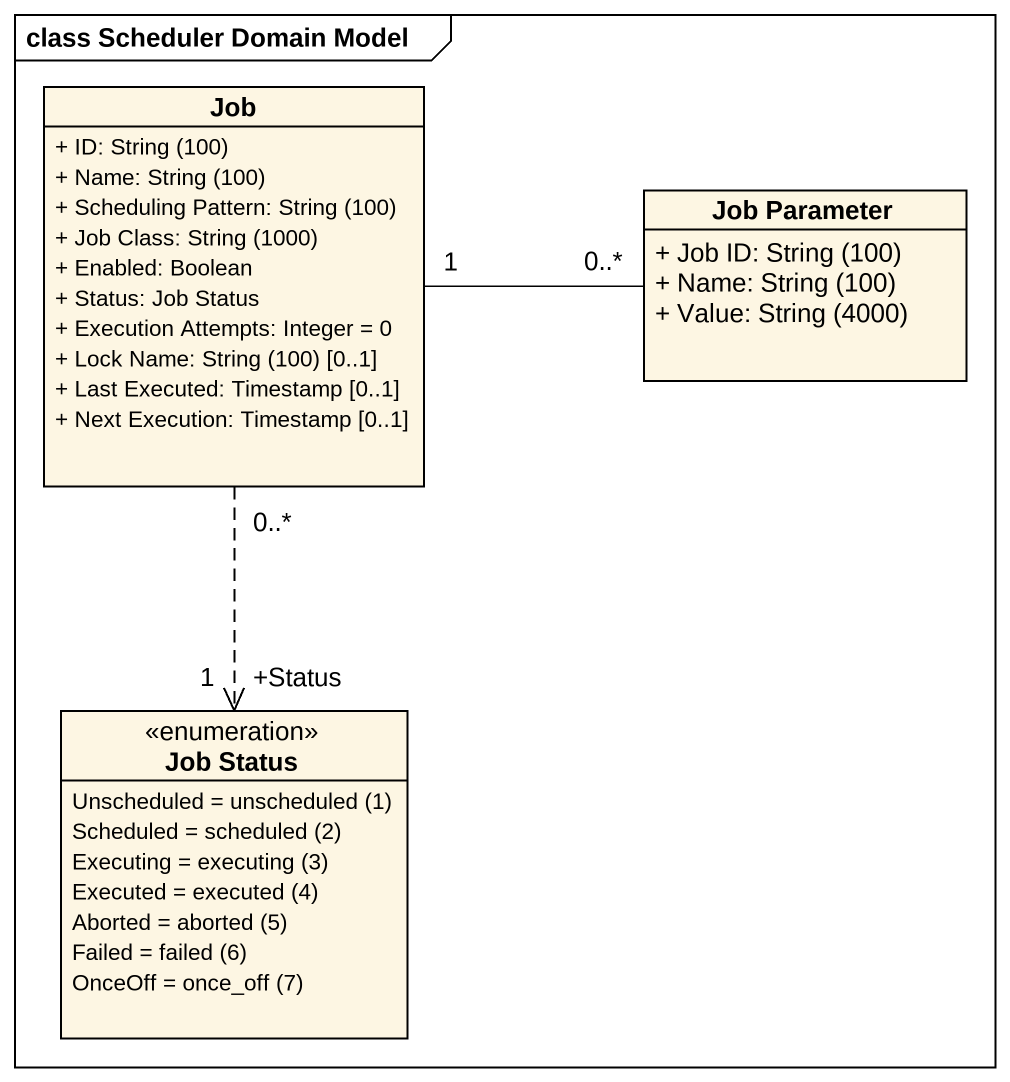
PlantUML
@startuml
mainframe class Scheduler Domain Model
hide circle
hide empty members
skinparam classAttributeIconSize 0
class Job {
  {field} + ID: String (100)
  {field} + Name: String (100)
  {field} + Scheduling Pattern: String (100)
  {field} + Job Class: String (1000)
  + Enabled: Boolean
  + Status: Job Status
  + Execution Attempts: Integer = 0
  {field} + Lock Name: String (100) [0..1]
  + Last Executed: Timestamp [0..1]
  + Next Execution: Timestamp [0..1]
}
class "Job Parameter" as Job_Parameter {
  {field} + Job ID: String (100)
  {field} + Name: String (100)
  {field} + Value: String (4000)
}
enum "Job Status" as Job_Status {
  {field} Unscheduled = unscheduled (1)
  {field} Scheduled = scheduled (2)
  {field} Executing = executing (3)
  {field} Executed = executed (4)
  {field} Aborted = aborted (5)
  {field} Failed = failed (6)
  {field} OnceOff = once_off (7)
}
Job "1" -right- "0..*" Job_Parameter
Job "0..*" ..> "+Status\n1" Job_Status
@enduml
